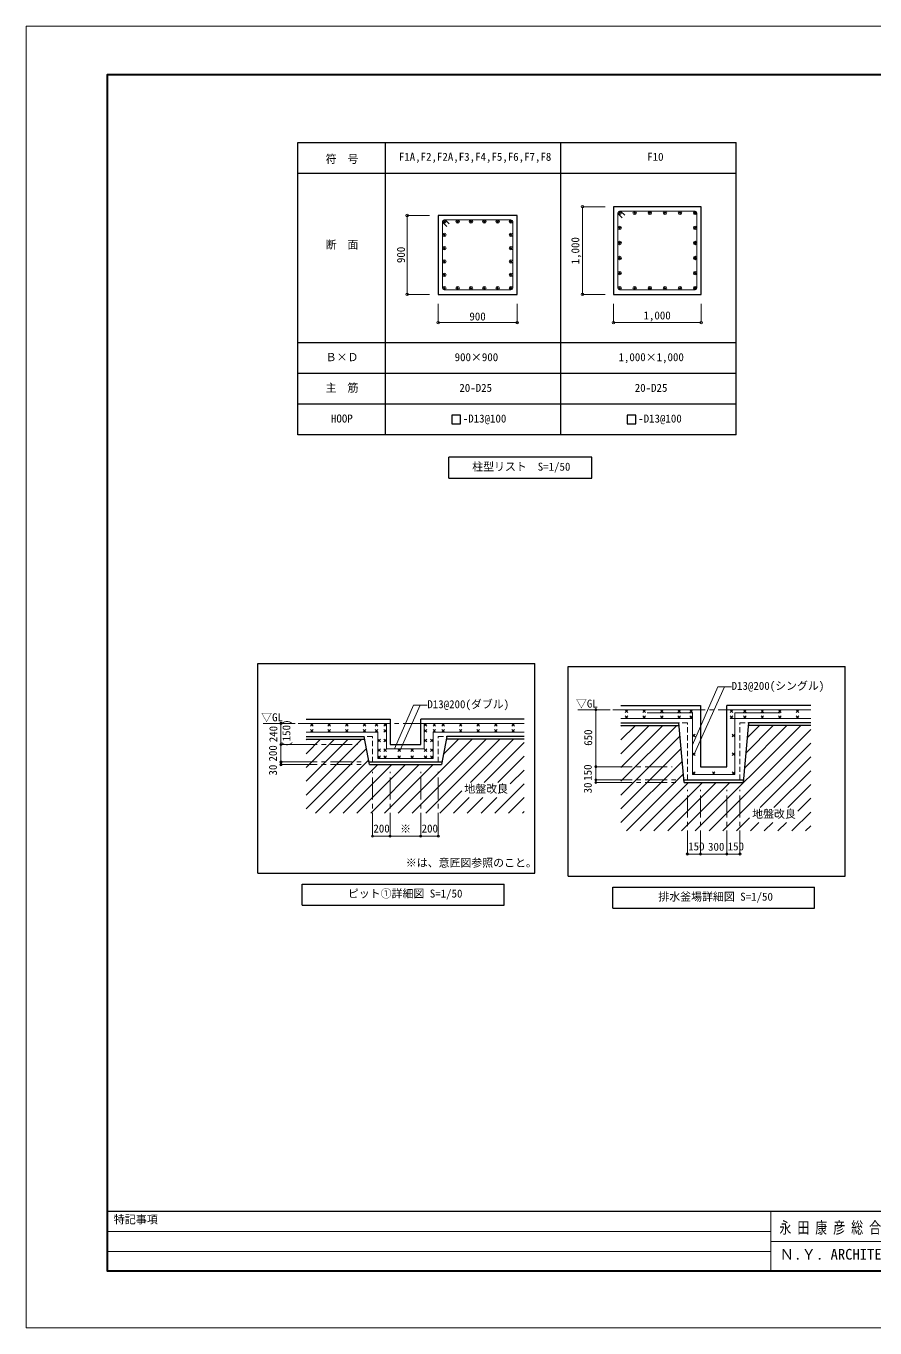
# Model space of a CAD drawing. Units: millimetres on the paper, enlarged 200 times, with parts at 1:50. Extents: x -104640 to 71710, y -46154 to 74864.
# Drawn here: x -12290 to 26426, y -46154 to 13246 of the extents above; entities that cross this region are included whole.
import ezdxf
from ezdxf.enums import TextEntityAlignment as Align

# ---------------------------------------------------------------- set-up
doc = ezdxf.new("R2010")
doc.units = ezdxf.units.MM
doc.header["$LTSCALE"] = 200
doc.header["$PDMODE"] = 32
doc.header["$PDSIZE"] = 100
doc.linetypes.add('CHAIN1', pattern=[8, 5, -1, 1, -1])
doc.linetypes.add('DASHED1', pattern=[1.8, 1.2, -0.6])
for name, color, linetype, lineweight in [('0-0_基準線', 7, 'Continuous', 18), ('0-1_躯体', 2, 'Continuous', 18), ('0-2_間仕切り', 3, 'Continuous', 25), ('1-0_基準線', 3, 'Continuous', 25), ('1-1_躯体', 7, 'Continuous', 18), ('1-5_仕上げ', 7, 'Continuous', 18), ('1-7_寸法', 4, 'Continuous', 9), ('1-8_補助線', 4, 'Continuous', 9), ('1-F_', 4, 'CHAIN1', 9), ('2-2_間仕切り', 1, 'Continuous', 18)]:
    doc.layers.add(name, color=color, linetype=linetype, lineweight=lineweight)
doc.styles.add('ＭＳ ゴシック', font='')
doc.styles.get('ＭＳ ゴシック').set_extended_font_data('MS Gothic')

# ---------------------------------------------------------------- blocks, each defined once
blk = doc.blocks.new('_Small')
at = {"layer": '1-7_寸法', "color": 1, "lineweight": 18}
blk.add_circle((0, 0), 50, dxfattribs=at)

msp = doc.modelspace()

# ---------------------------------------------------------------- linework, layer by layer
at = {"layer": '0-0_基準線', "color": 3, "lineweight": 25}
msp.add_line((70618.7, -40846.9), (-8581.3, -40846.9), dxfattribs=at)
at = {"layer": '0-0_基準線', "color": 6, "lineweight": 40}
msp.add_lwpolyline([(70618.7, -43566.9), (-8581.3, -43566.9), (-8581.3, 11033.1), (70618.7, 11033.1)], close=True, dxfattribs=at)
at = {"layer": '0-1_躯体', "color": 7}
msp.add_line((21670.7, -43566.9), (21670.7, -40846.9), dxfattribs=at)
at = {"layer": '0-2_間仕切り', "color": 4, "lineweight": 9}
for p, q in [((21670.7, -41753.6), (-8581.3, -41753.6)), ((21670.7, -42660.2), (-8581.3, -42660.2)), ((21683.7, -42206.9), (70618.7, -42206.9))]:
    msp.add_line(p, q, dxfattribs=at)
at = {"layer": '1-0_基準線'}
for p, q in [((103.3, 7934.1), (20103.3, 7934.1)), ((103.3, -5408), (103.3, 7934.1)), ((4103.3, -5408), (4103.3, 7934.1)), ((12103.3, -5408), (12103.3, 7934.1)), ((20103.3, -5408), (20103.3, 7934.1)), ((103.3, 6534.1), (20103.3, 6534.1)), ((14503.3, 5004.4), (14503.3, 1004.4)), ((18503.3, 5004.4), (14503.3, 5004.4)), ((18503.3, 1004.4), (18503.3, 5004.4)), ((6503.3, 4604.4), (6503.3, 1004.4)), ((10103.3, 4604.4), (6503.3, 4604.4)), ((10103.3, 1004.4), (10103.3, 4604.4)), ((6503.3, 1004.4), (10103.3, 1004.4)), ((14503.3, 1004.4), (18503.3, 1004.4)), ((20103.3, -1208), (103.3, -1208)), ((20103.3, -2608), (103.3, -2608)), ((20103.3, -4008), (103.3, -4008)), ((20103.3, -5408), (103.3, -5408)), ((6986.9, -7384.1), (6986.9, -6424.1)), ((13506.6, -6424.1), (6986.9, -6424.1)), ((13506.6, -7384.1), (13506.6, -6424.1)), ((6986.9, -7384.1), (13506.6, -7384.1)), ((-1721, -25401.2), (-1721, -15832.8)), ((-1721, -15832.8), (10910.8, -15832.8)), ((10910.8, -25401.2), (10910.8, -15832.8)), ((12438.2, -25543.2), (12438.2, -15974.8)), ((12438.2, -15974.8), (25070, -15974.8)), ((25070, -25543.2), (25070, -15974.8)), ((14842, -17748.2), (18470.3, -17748.2)), ((18470.3, -17748.2), (18470.3, -20548.2)), ((23495.5, -17748.2), (19670.3, -17748.2)), ((19670.3, -20548.2), (19670.3, -17748.2)), ((482.7, -18372.2), (4311, -18372.2)), ((4311, -18372.2), (4311, -19532.2)), ((10424.9, -18372.2), (5711, -18372.2)), ((5711, -19532.2), (5711, -18372.2)), ((14842, -18548.2), (17484.3, -18548.2)), ((14842, -18668.2), (17507.4, -18668.2)), ((17730.8, -21268.2), (17484.3, -18548.2)), ((20656.4, -18548.2), (20409.9, -21268.2)), ((23495.5, -18668.2), (20633.3, -18668.2)), ((23495.5, -18548.2), (20656.4, -18548.2)), ((482.7, -19172.2), (3125, -19172.2)), ((482.7, -19292.2), (3148.1, -19292.2)), ((3371.5, -20452.2), (3125, -19172.2)), ((4311, -19532.2), (5711, -19532.2)), ((6897.1, -19172.2), (6650.6, -20452.2)), ((10424.9, -19292.2), (6874, -19292.2)), ((10424.9, -19172.2), (6897.1, -19172.2)), ((3343.6, -20332.2), (6678, -20332.2)), ((3371.5, -20452.2), (6650.6, -20452.2)), ((18470.3, -20548.2), (19670.3, -20548.2)), ((17702.9, -21148.2), (20437.3, -21148.2)), ((17730.8, -21268.2), (20409.9, -21268.2)), ((-1721, -25401.2), (10910.8, -25401.2)), ((308.5, -26864.7), (308.5, -25904.7)), ((308.5, -25904.7), (9508.5, -25904.7)), ((9508.5, -26864.7), (9508.5, -25904.7)), ((12438.2, -25543.2), (25070, -25543.2)), ((14467.7, -27006.7), (14467.7, -26046.7)), ((14467.7, -26046.7), (23667.7, -26046.7)), ((23667.7, -27006.7), (23667.7, -26046.7)), ((308.5, -26864.7), (9508.5, -26864.7)), ((14467.7, -27006.7), (23667.7, -27006.7))]:
    msp.add_line(p, q, dxfattribs=at)
at = {"layer": '1-0_基準線', "color": 7, "linetype": 'DASHED1', "lineweight": 18}
for p, q in [((17870.3, -18548.2), (17470.3, -18548.2)), ((17870.3, -21148.2), (17870.3, -18548.2)), ((20270.3, -18548.2), (20670.3, -18548.2)), ((20270.3, -21148.2), (20270.3, -18548.2)), ((3511, -19172.2), (3111, -19172.2)), ((3511, -20332.2), (3511, -19172.2)), ((6511, -19172.2), (6911, -19172.2)), ((6511, -20332.2), (6511, -19172.2))]:
    msp.add_line(p, q, dxfattribs=at)
at = {"layer": '1-0_基準線'}
for points in [[(7122.4, -4908), (7522.4, -4908), (7522.4, -4508), (7122.4, -4508)], [(15122.4, -4908), (15522.4, -4908), (15522.4, -4508), (15122.4, -4508)]]:
    msp.add_lwpolyline(points, close=True, dxfattribs=at)
at = {"layer": '1-1_躯体'}
for p, q in [((18223.3, 4804.4), (14783.3, 4804.4)), ((14843.2, 4784.4), (15011.8, 4615.8)), ((6703.3, 4324.4), (6703.3, 1284.4)), ((6726.7, 4267.8), (6895.3, 4099.2)), ((9823.3, 4404.4), (6783.3, 4404.4)), ((6843.2, 4384.4), (7011.8, 4215.8)), ((9903.3, 1284.4), (9903.3, 4324.4)), ((14703.3, 4724.4), (14703.3, 1284.4)), ((14726.7, 4667.8), (14895.3, 4499.2)), ((18303.3, 1284.4), (18303.3, 4724.4)), ((6783.3, 1204.4), (9823.3, 1204.4)), ((14783.3, 1204.4), (18223.3, 1204.4)), ((14842, -17948.2), (18310.3, -17948.2)), ((14842, -18348.2), (18110.3, -18348.2)), ((15160.3, -18068.2), (15040.3, -17948.2)), ((15040.3, -18068.2), (15160.3, -17948.2)), ((15160.3, -18228.2), (15040.3, -18348.2)), ((15040.3, -18228.2), (15160.3, -18348.2)), ((15960.3, -18068.2), (15840.3, -17948.2)), ((15840.3, -18068.2), (15960.3, -17948.2)), ((15960.3, -18228.2), (15840.3, -18348.2)), ((15840.3, -18228.2), (15960.3, -18348.2)), ((16030.3, -18090.9), (18110.3, -18090.9)), ((16760.3, -18068.2), (16640.3, -17948.2)), ((16640.3, -18068.2), (16760.3, -17948.2)), ((16760.3, -18228.2), (16640.3, -18348.2)), ((16640.3, -18228.2), (16760.3, -18348.2)), ((17560.3, -18068.2), (17440.3, -17948.2)), ((17440.3, -18068.2), (17560.3, -17948.2)), ((17560.3, -18228.2), (17440.3, -18348.2)), ((17440.3, -18228.2), (17560.3, -18348.2)), ((18110.3, -18068.2), (17990.3, -17948.2)), ((17990.3, -18068.2), (18110.3, -17948.2)), ((18110.3, -18228.2), (17990.3, -18348.2)), ((17990.3, -18228.2), (18110.3, -18348.2)), ((18110.3, -20908.2), (18110.3, -18090.9)), ((19830.3, -18068.2), (19950.3, -17948.2)), ((19950.3, -18068.2), (19830.3, -17948.2)), ((23495.5, -17948.2), (19830.3, -17948.2)), ((19830.3, -18228.2), (19950.3, -18348.2)), ((19950.3, -18228.2), (19830.3, -18348.2)), ((23495.5, -18348.2), (19830.3, -18348.2)), ((20030.3, -20908.2), (20030.3, -18084.6)), ((20030.3, -18084.6), (22110.3, -18084.6)), ((20430.3, -18068.2), (20550.3, -17948.2)), ((20550.3, -18068.2), (20430.3, -17948.2)), ((20430.3, -18228.2), (20550.3, -18348.2)), ((20550.3, -18228.2), (20430.3, -18348.2)), ((21230.3, -18068.2), (21350.3, -17948.2)), ((21350.3, -18068.2), (21230.3, -17948.2)), ((21230.3, -18228.2), (21350.3, -18348.2)), ((21350.3, -18228.2), (21230.3, -18348.2)), ((22030.3, -18068.2), (22150.3, -17948.2)), ((22150.3, -18068.2), (22030.3, -17948.2)), ((22030.3, -18228.2), (22150.3, -18348.2)), ((22150.3, -18228.2), (22030.3, -18348.2)), ((22830.3, -18068.2), (22950.3, -17948.2)), ((22950.3, -18068.2), (22830.3, -17948.2)), ((22830.3, -18228.2), (22950.3, -18348.2)), ((22950.3, -18228.2), (22830.3, -18348.2)), ((482.7, -18572.2), (4151, -18572.2)), ((482.7, -18972.2), (3751, -18972.2)), ((801, -18692.2), (681, -18572.2)), ((681, -18692.2), (801, -18572.2)), ((801, -18852.2), (681, -18972.2)), ((681, -18852.2), (801, -18972.2)), ((1601, -18692.2), (1481, -18572.2)), ((1481, -18692.2), (1601, -18572.2)), ((1601, -18852.2), (1481, -18972.2)), ((1481, -18852.2), (1601, -18972.2)), ((2401, -18692.2), (2281, -18572.2)), ((2281, -18692.2), (2401, -18572.2)), ((2401, -18852.2), (2281, -18972.2)), ((2281, -18852.2), (2401, -18972.2)), ((3201, -18692.2), (3081, -18572.2)), ((3081, -18692.2), (3201, -18572.2)), ((3201, -18852.2), (3081, -18972.2)), ((3081, -18852.2), (3201, -18972.2)), ((3751, -18692.2), (3631, -18572.2)), ((3631, -18692.2), (3751, -18572.2)), ((3751, -18852.2), (3631, -18972.2)), ((3631, -18852.2), (3751, -18972.2)), ((3751, -20172.2), (3751, -18972.2)), ((4151, -18692.2), (4031, -18572.2)), ((4031, -18692.2), (4151, -18572.2)), ((4151, -18852.2), (4031, -18972.2)), ((4031, -18852.2), (4151, -18972.2)), ((4151, -19732.2), (4151, -18572.2)), ((5871, -18692.2), (5991, -18572.2)), ((5991, -18692.2), (5871, -18572.2)), ((10424.9, -18572.2), (5871, -18572.2)), ((5871, -19732.2), (5871, -18572.2)), ((5871, -18852.2), (5991, -18972.2)), ((5991, -18852.2), (5871, -18972.2)), ((6271, -18692.2), (6391, -18572.2)), ((6391, -18692.2), (6271, -18572.2)), ((6271, -18852.2), (6391, -18972.2)), ((6391, -18852.2), (6271, -18972.2)), ((10424.9, -18972.2), (6271, -18972.2)), ((6271, -20172.2), (6271, -18972.2)), ((6671, -18692.2), (6791, -18572.2)), ((6791, -18692.2), (6671, -18572.2)), ((6671, -18852.2), (6791, -18972.2)), ((6791, -18852.2), (6671, -18972.2)), ((7471, -18692.2), (7591, -18572.2)), ((7591, -18692.2), (7471, -18572.2)), ((7471, -18852.2), (7591, -18972.2)), ((7591, -18852.2), (7471, -18972.2)), ((8271, -18692.2), (8391, -18572.2)), ((8391, -18692.2), (8271, -18572.2)), ((8271, -18852.2), (8391, -18972.2)), ((8391, -18852.2), (8271, -18972.2)), ((9071, -18692.2), (9191, -18572.2)), ((9191, -18692.2), (9071, -18572.2)), ((9071, -18852.2), (9191, -18972.2)), ((9191, -18852.2), (9071, -18972.2)), ((9871, -18692.2), (9991, -18572.2)), ((9991, -18692.2), (9871, -18572.2)), ((9871, -18852.2), (9991, -18972.2)), ((9991, -18852.2), (9871, -18972.2)), ((3871, -19292.2), (3751, -19412.2)), ((3751, -19292.2), (3871, -19412.2)), ((4151, -19292.2), (4031, -19412.2)), ((4031, -19292.2), (4151, -19412.2)), ((5871, -19292.2), (5991, -19412.2)), ((5991, -19292.2), (5871, -19412.2)), ((6151, -19292.2), (6271, -19412.2)), ((6271, -19292.2), (6151, -19412.2)), ((18230.3, -19068.2), (18110.3, -19188.2)), ((20030.3, -19068.2), (19910.3, -19188.2)), ((3871, -19732.2), (3751, -19852.2)), ((3871, -20172.2), (3751, -20052.2)), ((3751, -20172.2), (6271, -20172.2)), ((4151, -19732.2), (4031, -19852.2)), ((4151, -20172.2), (4031, -20052.2)), ((4151, -19732.2), (5871, -19732.2)), ((4786, -19732.2), (4666, -19852.2)), ((4666, -19732.2), (4786, -19852.2)), ((4786, -20172.2), (4666, -20052.2)), ((4666, -20172.2), (4786, -20052.2)), ((5377.7, -19732.2), (5257.7, -19852.2)), ((5257.7, -19732.2), (5377.7, -19852.2)), ((5377.7, -20172.2), (5257.7, -20052.2)), ((5257.7, -20172.2), (5377.7, -20052.2)), ((5871, -19732.2), (5991, -19852.2)), ((5871, -20172.2), (5991, -20052.2)), ((6151, -19732.2), (6271, -19852.2)), ((6151, -20172.2), (6271, -20052.2)), ((18230.3, -19908.2), (18110.3, -20028.2)), ((20030.3, -19908.2), (19910.3, -20028.2)), ((18230.3, -20908.2), (18110.3, -20788.2)), ((19130.3, -20908.2), (19010.3, -20788.2)), ((19010.3, -20908.2), (19130.3, -20788.2)), ((19910.3, -20908.2), (20030.3, -20788.2)), ((18110.3, -20908.2), (20030.3, -20908.2))]:
    msp.add_line(p, q, dxfattribs=at)
for points in [[(18110.3, -19068.2), (18150.4, -19108.3), (18230.3, -19188.2)], [(19910.3, -19068.2), (19950.4, -19108.3), (20030.3, -19188.2)], [(3751, -19732.2), (3791.1, -19772.2), (3871, -19852.2)], [(3751, -20172.2), (3791.1, -20132.1), (3871, -20052.2)], [(4031, -19732.2), (4071.1, -19772.2), (4151, -19852.2)], [(4031, -20172.2), (4071.1, -20132.1), (4151, -20052.2)], [(5991, -19732.2), (5951, -19772.2), (5871, -19852.2)], [(5991, -20172.2), (5951, -20132.1), (5871, -20052.2)], [(6271, -19732.2), (6231, -19772.2), (6151, -19852.2)], [(6271, -20172.2), (6231, -20132.1), (6151, -20052.2)], [(18110.3, -19908.2), (18150.4, -19948.3), (18230.3, -20028.2)], [(19910.3, -19908.2), (19950.4, -19948.3), (20030.3, -20028.2)], [(18110.3, -20908.2), (18150.4, -20868.1), (18230.3, -20788.2)], [(20030.3, -20908.2), (19990.3, -20868.1), (19910.3, -20788.2)]]:
    msp.add_lwpolyline(points, dxfattribs=at)
for centre, radius in [((14783.3, 4724.4), 80), ((14783.3, 4724.4), 80), ((14783.3, 4724.4), 33.2), ((15471.3, 4724.4), 80), ((15471.3, 4724.4), 33.2), ((16159.3, 4724.4), 80), ((16159.3, 4724.4), 33.2), ((16847.3, 4724.4), 80), ((16847.3, 4724.4), 33.2), ((17535.3, 4724.4), 80), ((17535.3, 4724.4), 33.2), ((18223.3, 4724.4), 80), ((18223.3, 4724.4), 80), ((18223.3, 4724.4), 80), ((18223.3, 4724.4), 40.5), ((18223.3, 4724.4), 33.2), ((6783.3, 4324.4), 80), ((6783.3, 4324.4), 80), ((6783.3, 4324.4), 33.2), ((6783.3, 4324.4), 25.8), ((6783.3, 4324.4), 18.4), ((6783.3, 4324.4), 11), ((7391.3, 4324.4), 80), ((7391.3, 4324.4), 33.2), ((7391.3, 4324.4), 25.8), ((7391.3, 4324.4), 18.4), ((7391.3, 4324.4), 11), ((7999.3, 4324.4), 80), ((7999.3, 4324.4), 33.2), ((7999.3, 4324.4), 25.8), ((7999.3, 4324.4), 18.4), ((7999.3, 4324.4), 11), ((8607.3, 4324.4), 80), ((8607.3, 4324.4), 33.2), ((8607.3, 4324.4), 25.8), ((8607.3, 4324.4), 18.4), ((8607.3, 4324.4), 11), ((9215.3, 4324.4), 80), ((9215.3, 4324.4), 33.2), ((9215.3, 4324.4), 25.8), ((9215.3, 4324.4), 18.4), ((9215.3, 4324.4), 11), ((9823.3, 4324.4), 80), ((9823.3, 4324.4), 80), ((9823.3, 4324.4), 80), ((9823.3, 4324.4), 40.5), ((9823.3, 4324.4), 33.2), ((9823.3, 4324.4), 25.8), ((9823.3, 4324.4), 18.4), ((9823.3, 4324.4), 11), ((14783.3, 4724.4), 25.8), ((14783.3, 4724.4), 18.4), ((14783.3, 4724.4), 11), ((15471.3, 4724.4), 25.8), ((15471.3, 4724.4), 18.4), ((15471.3, 4724.4), 11), ((16159.3, 4724.4), 25.8), ((16159.3, 4724.4), 18.4), ((16159.3, 4724.4), 11), ((16847.3, 4724.4), 25.8), ((16847.3, 4724.4), 18.4), ((16847.3, 4724.4), 11), ((17535.3, 4724.4), 25.8), ((17535.3, 4724.4), 18.4), ((17535.3, 4724.4), 11), ((18223.3, 4724.4), 25.8), ((18223.3, 4724.4), 18.4), ((18223.3, 4724.4), 11), ((6783.3, 3716.4), 80), ((6783.3, 3716.4), 33.2), ((6783.3, 3716.4), 25.8), ((6783.3, 3716.4), 18.4), ((6783.3, 3716.4), 11), ((9823.3, 3716.4), 80), ((9823.3, 3716.4), 33.2), ((9823.3, 3716.4), 25.8), ((9823.3, 3716.4), 18.4), ((9823.3, 3716.4), 11), ((14783.3, 4036.4), 80), ((14783.3, 4036.4), 33.2), ((14783.3, 4036.4), 25.8), ((14783.3, 4036.4), 18.4), ((14783.3, 4036.4), 11), ((18223.3, 4036.4), 80), ((18223.3, 4036.4), 33.2), ((18223.3, 4036.4), 25.8), ((18223.3, 4036.4), 18.4), ((18223.3, 4036.4), 11), ((6783.3, 3108.4), 80), ((6783.3, 3108.4), 33.2), ((6783.3, 3108.4), 25.8), ((6783.3, 3108.4), 18.4), ((6783.3, 3108.4), 11), ((9823.3, 3108.4), 80), ((9823.3, 3108.4), 33.2), ((9823.3, 3108.4), 25.8), ((9823.3, 3108.4), 18.4), ((9823.3, 3108.4), 11), ((14783.3, 3348.4), 80), ((14783.3, 3348.4), 33.2), ((14783.3, 3348.4), 25.8), ((14783.3, 3348.4), 18.4), ((14783.3, 3348.4), 11), ((18223.3, 3348.4), 80), ((18223.3, 3348.4), 33.2), ((18223.3, 3348.4), 25.8), ((18223.3, 3348.4), 18.4), ((18223.3, 3348.4), 11), ((6783.3, 2500.4), 80), ((6783.3, 2500.4), 33.2), ((6783.3, 2500.4), 25.8), ((6783.3, 2500.4), 18.4), ((6783.3, 2500.4), 11), ((9823.3, 2500.4), 80), ((9823.3, 2500.4), 33.2), ((9823.3, 2500.4), 25.8), ((9823.3, 2500.4), 18.4), ((9823.3, 2500.4), 11), ((14783.3, 2660.4), 80), ((14783.3, 2660.4), 33.2), ((14783.3, 2660.4), 25.8), ((14783.3, 2660.4), 18.4), ((14783.3, 2660.4), 11), ((18223.3, 2660.4), 80), ((18223.3, 2660.4), 33.2), ((18223.3, 2660.4), 25.8), ((18223.3, 2660.4), 18.4), ((18223.3, 2660.4), 11), ((6783.3, 1892.4), 80), ((6783.3, 1892.4), 33.2), ((6783.3, 1892.4), 25.8), ((6783.3, 1892.4), 18.4), ((6783.3, 1892.4), 11), ((9823.3, 1892.4), 80), ((9823.3, 1892.4), 33.2), ((9823.3, 1892.4), 25.8), ((9823.3, 1892.4), 18.4), ((9823.3, 1892.4), 11), ((14783.3, 1972.4), 80), ((14783.3, 1972.4), 33.2), ((14783.3, 1972.4), 25.8), ((14783.3, 1972.4), 18.4), ((14783.3, 1972.4), 11), ((18223.3, 1972.4), 80), ((18223.3, 1972.4), 33.2), ((18223.3, 1972.4), 25.8), ((18223.3, 1972.4), 18.4), ((18223.3, 1972.4), 11), ((6783.3, 1284.4), 80), ((6783.3, 1284.4), 33.2), ((6783.3, 1284.4), 25.8), ((6783.3, 1284.4), 18.4), ((6783.3, 1284.4), 11), ((7391.3, 1284.4), 80), ((7391.3, 1284.4), 33.2), ((7391.3, 1284.4), 25.8), ((7391.3, 1284.4), 18.4), ((7391.3, 1284.4), 11), ((7999.3, 1284.4), 80), ((7999.3, 1284.4), 33.2), ((7999.3, 1284.4), 25.8), ((7999.3, 1284.4), 18.4), ((7999.3, 1284.4), 11), ((8607.3, 1284.4), 80), ((8607.3, 1284.4), 33.2), ((8607.3, 1284.4), 25.8), ((8607.3, 1284.4), 18.4), ((8607.3, 1284.4), 11), ((9215.3, 1284.4), 80), ((9215.3, 1284.4), 33.2), ((9215.3, 1284.4), 25.8), ((9215.3, 1284.4), 18.4), ((9215.3, 1284.4), 11), ((9823.3, 1284.4), 80), ((9823.3, 1284.4), 80), ((9823.3, 1284.4), 40.5), ((9823.3, 1284.4), 33.2), ((9823.3, 1284.4), 25.8), ((9823.3, 1284.4), 18.4), ((9823.3, 1284.4), 11), ((14783.3, 1284.4), 80), ((14783.3, 1284.4), 33.2), ((14783.3, 1284.4), 25.8), ((14783.3, 1284.4), 18.4), ((14783.3, 1284.4), 11), ((15471.3, 1284.4), 80), ((15471.3, 1284.4), 33.2), ((15471.3, 1284.4), 25.8), ((15471.3, 1284.4), 18.4), ((15471.3, 1284.4), 11), ((16159.3, 1284.4), 80), ((16159.3, 1284.4), 33.2), ((16159.3, 1284.4), 25.8), ((16159.3, 1284.4), 18.4), ((16159.3, 1284.4), 11), ((16847.3, 1284.4), 80), ((16847.3, 1284.4), 33.2), ((16847.3, 1284.4), 25.8), ((16847.3, 1284.4), 18.4), ((16847.3, 1284.4), 11), ((17535.3, 1284.4), 80), ((17535.3, 1284.4), 33.2), ((17535.3, 1284.4), 25.8), ((17535.3, 1284.4), 18.4), ((17535.3, 1284.4), 11), ((18223.3, 1284.4), 80), ((18223.3, 1284.4), 80), ((18223.3, 1284.4), 40.5), ((18223.3, 1284.4), 33.2), ((18223.3, 1284.4), 25.8), ((18223.3, 1284.4), 18.4), ((18223.3, 1284.4), 11)]:
    msp.add_circle(centre, radius, dxfattribs=at)
at = {"layer": '1-5_仕上げ'}
for p, q in [((18110.3, -19555.2), (19264.7, -16907.3)), ((18179.2, -19977), (19558, -16907.3)), ((19264.7, -16907.3), (19888.8, -16907.3)), ((4521.4, -19732.2), (5387.2, -17746)), ((4750.5, -19816.6), (5680.6, -17746)), ((5387.2, -17746), (6011.3, -17746))]:
    msp.add_line(p, q, dxfattribs=at)
at = {"layer": '1-7_寸法'}
for p, q in [((14114.6, 5004.4), (13089.2, 5004.4)), ((13089.2, 1004.4), (13089.2, 5004.4)), ((6114.6, 4604.4), (5089.2, 4604.4)), ((5089.2, 1004.4), (5089.2, 4604.4)), ((6114.6, 1004.4), (5089.2, 1004.4)), ((14114.6, 1004.4), (13089.2, 1004.4)), ((6503.3, 577.1), (6503.3, -287.1)), ((10103.3, 577.1), (10103.3, -287.1)), ((14503.3, 577.1), (14503.3, -287.1)), ((18503.3, 577.1), (18503.3, -287.1)), ((6503.3, -287.1), (10103.3, -287.1)), ((14503.3, -287.1), (18503.3, -287.1)), ((13694.1, -17948.2), (14349.5, -17948.2)), ((13694.1, -20548.2), (13694.1, -17948.2)), ((-665.2, -18572.2), (-9.8, -18572.2)), ((-665.2, -19532.2), (-665.2, -18572.2)), ((-665.2, -19532.2), (-9.8, -19532.2)), ((-665.2, -19532.2), (-665.2, -20332.2)), ((5435.2, -19532.2), (4952.3, -19532.2)), ((-665.2, -20332.2), (43.8, -20332.2)), ((-665.2, -20332.2), (-665.2, -20452.2)), ((-665.2, -20452.2), (43.8, -20452.2)), ((5435.2, -20332.2), (4952.3, -20332.2)), ((13694.1, -20548.2), (14349.5, -20548.2)), ((13694.1, -20548.2), (13694.1, -21148.2)), ((13694.1, -21148.2), (14403.1, -21148.2)), ((13694.1, -21148.2), (13694.1, -21268.2)), ((13694.1, -21268.2), (14403.1, -21268.2)), ((4311, -23714.5), (4311, -23646.7)), ((4311, -23714.5), (5711, -23714.5)), ((5711, -23714.5), (5711, -23646.7)), ((18470.3, -24530.6), (18470.3, -24462.8)), ((18470.3, -24530.6), (19670.3, -24530.6)), ((19670.3, -24530.6), (19670.3, -24462.8))]:
    msp.add_line(p, q, dxfattribs=at)
at = {"layer": '1-7_寸法', "linetype": 'CHAIN1'}
for p, q in [((3511, -23646.7), (3511, -20780.7)), ((4311, -23646.7), (4311, -20780.7)), ((5711, -23646.7), (5711, -20780.7)), ((6511, -23646.7), (6511, -20780.7)), ((14349.5, -20548.2), (17180.8, -20548.2)), ((14349.5, -21148.2), (17423.7, -21148.2)), ((14349.5, -21268.2), (17445.2, -21268.2)), ((17870.3, -24462.8), (17870.3, -21596.8)), ((18470.3, -24462.8), (18470.3, -21596.8)), ((19670.3, -24462.8), (19670.3, -21596.8)), ((20270.3, -24462.8), (20270.3, -21596.8))]:
    msp.add_line(p, q, dxfattribs=at)
at = {"layer": '1-7_寸法'}
for points in [[(4311, -23714.5), (3511, -23714.5), (3511, -23646.7)], [(5711, -23714.5), (6511, -23714.5), (6511, -23646.7)], [(18470.3, -24530.6), (17870.3, -24530.6), (17870.3, -24462.8)], [(19670.3, -24530.6), (20270.3, -24530.6), (20270.3, -24462.8)]]:
    msp.add_lwpolyline(points, dxfattribs=at)
at = {"layer": '1-7_寸法', "color": 7}
for p in [(13694.1, -17948.2), (-665.2, -18572.2), (-665.2, -19532.2), (-665.2, -20332.2), (-665.2, -20452.2), (13694.1, -20548.2), (13694.1, -21148.2), (13694.1, -21268.2)]:
    msp.add_point(p, dxfattribs=at)
at = {"layer": '1-7_寸法', "color": 2}
for p in [(3511, -23714.5), (4311, -23714.5), (5711, -23714.5), (6511, -23714.5), (17870.3, -24530.6), (18470.3, -24530.6), (19670.3, -24530.6), (20270.3, -24530.6)]:
    msp.add_point(p, dxfattribs=at)
at = {"layer": '1-8_補助線'}
for p, q in [((14842, -18697.6), (14871.5, -18668.2)), ((14842, -19326.3), (15500.1, -18668.2)), ((14842, -19954.9), (16128.7, -18668.2)), ((14842, -20583.5), (16757.3, -18668.2)), ((14842, -21212.1), (17385.9, -18668.2)), ((18232.5, -23479.2), (23043.5, -18668.2)), ((18861.1, -23479.2), (23495.5, -18844.9)), ((20469.2, -20613.9), (22414.9, -18668.2)), ((20531.8, -19922.7), (21786.3, -18668.2)), ((20594.5, -19231.4), (21157.6, -18668.2)), ((482.7, -19325.4), (516, -19292.2)), ((482.7, -19954), (1144.6, -19292.2)), ((482.7, -20582.7), (1773.2, -19292.2)), ((482.7, -21211.3), (2401.9, -19292.2)), ((482.7, -21839.9), (3030.5, -19292.2)), ((4688.5, -22663.1), (8059.4, -19292.2)), ((5317.1, -22663.1), (8688, -19292.2)), ((5945.7, -22663.1), (9316.7, -19292.2)), ((6733.5, -19989.4), (7430.8, -19292.2)), ((7976.6, -21260.8), (9945.3, -19292.2)), ((8605.3, -21260.8), (10424.9, -19441.2)), ((14842, -21840.7), (17538.3, -19144.4)), ((19489.8, -23479.2), (23495.5, -19473.5)), ((482.7, -22468.5), (3238.9, -19712.4)), ((9233.9, -21260.8), (10424.9, -20069.8)), ((14842, -22469.3), (17590.6, -19720.8)), ((21191, -22406.6), (23495.5, -20102.1)), ((916.8, -22663.1), (3334.4, -20245.4)), ((1545.4, -22663.1), (3756.3, -20452.2)), ((2174, -22663.1), (4385, -20452.2)), ((2802.6, -22663.1), (5013.6, -20452.2)), ((3431.2, -22663.1), (5642.2, -20452.2)), ((4059.8, -22663.1), (6270.8, -20452.2)), ((9789.3, -21334), (10424.9, -20698.4)), ((14842, -23098), (17642.8, -20297.2)), ((21819.6, -22406.6), (23495.5, -20730.7)), ((9088.8, -22663.1), (10424.9, -21327)), ((15089.4, -23479.2), (17695, -20873.6)), ((15718.1, -23479.2), (17929, -21268.2)), ((16346.7, -23479.2), (18557.6, -21268.2)), ((16975.3, -23479.2), (19186.3, -21268.2)), ((17603.9, -23479.2), (19814.9, -21268.2)), ((22448.2, -22406.6), (23495.5, -21359.3)), ((6574.3, -22663.1), (7585.5, -21652)), ((7202.9, -22663.1), (7919.5, -21946.5)), ((7831.6, -22663.1), (8548.1, -21946.5)), ((8460.2, -22663.1), (9176.8, -21946.5)), ((9717.4, -22663.1), (10424.9, -21955.7)), ((22912.2, -22571.2), (23495.5, -21988)), ((10346, -22663.1), (10424.9, -22584.3)), ((20118.4, -23479.2), (20711.4, -22886.1)), ((20747, -23479.2), (21134.8, -23091.4)), ((21375.6, -23479.2), (21763.4, -23091.4)), ((22004.2, -23479.2), (22392, -23091.4)), ((22632.9, -23479.2), (23495.5, -22616.6)), ((23261.5, -23479.2), (23495.5, -23245.2))]:
    msp.add_line(p, q, dxfattribs=at)
at = {"layer": '1-F_'}
for p, q in [((12875.9, -17948.2), (23495.5, -17948.2)), ((-1483.4, -18572.2), (10424.9, -18572.2)), ((-9.8, -19532.2), (2821.5, -19532.2)), ((-9.8, -20332.2), (3064.4, -20332.2)), ((-9.8, -20452.2), (3085.9, -20452.2))]:
    msp.add_line(p, q, dxfattribs=at)
at = {"layer": '2-2_間仕切り'}
msp.add_lwpolyline([(-12290.4, 13245.8), (-12290.4, -46154.2), (71709.6, -46154.2), (71709.6, 13245.8)], close=True, dxfattribs=at)

# ---------------------------------------------------------------- block references
at = {"layer": '1-7_寸法', "xscale": 1.2, "yscale": 1.2}
for p, rotation in [((13089.2, 5004.4), 90), ((5089.2, 4604.4), 90), ((5089.2, 1004.4), 270), ((13089.2, 1004.4), 270), ((6503.3, -287.1), 180), ((14503.3, -287.1), 180)]:
    msp.add_blockref('_Small', p, dxfattribs=dict(at, rotation=rotation))
for p in [(10103.3, -287.1), (18503.3, -287.1)]:
    msp.add_blockref('_Small', p, dxfattribs=at)

# ---------------------------------------------------------------- texts
at = {"layer": '0-0_基準線', "color": 6, "style": 'ＭＳ ゴシック', "width": 0.75}
msp.add_text('永 田 康 彦 総 合 設 計 事 務 所', height=533.6, rotation=0.001, dxfattribs=at).set_placement((22068.6, -42004.4), align=Align.BOTTOM_LEFT)
at = {"layer": '0-0_基準線', "color": 2, "style": 'ＭＳ ゴシック'}
msp.add_text('Ｎ.Ｙ. ARCHITECT & ASSOCIATES', height=488.5, dxfattribs=at).set_placement((22073.8, -43183.4), align=Align.BOTTOM_LEFT)
at = {"layer": '0-1_躯体', "color": 3, "style": 'ＭＳ ゴシック'}
msp.add_text('特記事項', height=369.5, dxfattribs=at).set_placement((-8293, -41499.7), align=Align.BOTTOM_LEFT)
at = {"layer": '1-5_仕上げ', "style": 'ＭＳ ゴシック'}
for s, p in [('符\u3000号', (1373.7, 6888.3)), ('F1A,F2,F2A,F3,F4,F5,F6,F7,F8', (4711.3, 6988.3)), ('F10', (16039, 6988.3)), ('断\u3000面', (1373.7, 2978.2)), ('Ｂ×Ｄ', (1373.7, -2153.9)), (' 900×900', (7008.6, -2153.9)), ('1,000×1,000', (14730.2, -2153.9)), ('主\u3000筋', (1373.7, -3553.9)), ('20-D25', (7471, -3553.9)), ('20-D25', (15471, -3553.9)), ('HOOP', (1616.9, -4953.9)), ('\u3000-D13@100', (7130.5, -4953.9)), ('\u3000-D13@100', (15130.5, -4953.9)), ('柱型リスト\u3000S=1/50', (8058, -7149.9)), ('D13@200(シングル)', (19888.8, -17149.9)), ('D13@200(ダブル)', (6011.3, -17988.6)), ('▽GL', (12789.6, -17961.3)), ('▽GL', (-1569.7, -18585.3)), ('地盤改良', (7699.7, -21848.5)), ('地盤改良', (20825.5, -22993.5)), ('※は、意匠図参照のこと。', (5030.2, -25222.4)), ('ピット①詳細図 S=1/50', (2388.5, -26627.4)), ('排水釜場詳細図 S=1/50', (16547.7, -26769.3))]:
    msp.add_text(s, height=365.1, dxfattribs=at).set_placement(p, align=Align.BOTTOM_LEFT)
at = {"layer": '1-7_寸法', "color": 7, "style": 'ＭＳ ゴシック'}
for s, p in [('1,000', (13051.3, 2372.5)), ('900', (5099.5, 2431)), ('240', (-721.6, -19432.2)), ('(150)', (-124.9, -19636.6)), ('650', (13637.7, -19593.3)), ('200', (-739.8, -20312.2)), ('30', (-739.8, -20949.1)), ('150', (13619.5, -21189.2)), ('30', (13619.5, -21765.1))]:
    msp.add_text(s, height=365.1, rotation=90, dxfattribs=at).set_placement(p, align=Align.BOTTOM_LEFT)
for s, p in [('900', (7929.9, -297.4)), ('1,000', (15871.3, -249.2)), ('200', (3551, -23658.9)), ('※', (4771, -23674.1)), ('200', (5751, -23658.9)), ('150', (17910.3, -24475)), ('300', (18814.3, -24490.2)), ('150', (19710.3, -24475))]:
    msp.add_text(s, height=365.1, dxfattribs=at).set_placement(p, align=Align.BOTTOM_LEFT)

doc.saveas('drawing.dxf')
